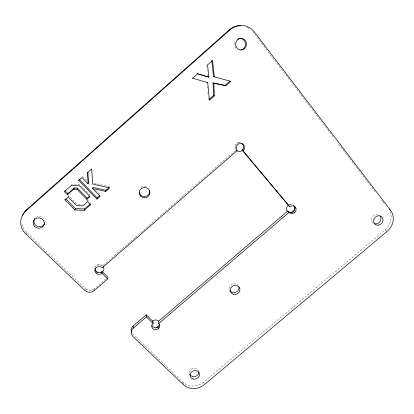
<?xml version="1.0" encoding="UTF-8"?>
<svg xmlns="http://www.w3.org/2000/svg" width="414" height="414" viewBox="0 0 414 414"><rect width="100%" height="100%" fill="white"/><g stroke="black" fill="none" stroke-linecap="round" stroke-linejoin="round"><path stroke-width="0.31" stroke-dasharray="2.07 1.55" d="M94.237 290.147L94.423 288.677L105.912 278.72M84.823 290.437L85.155 288.475L26.739 232.492A17.46 16.089 13.6 0 1 21.766 223.011M87.664 201.24L87.877 200.392L89.584 202.141M68.155 197.054L68.652 195.817L76.994 204.278L82.536 204.526M71.539 185.26L72.005 184.121L79.793 184.52L90.33 195.382M25.88 234.045L26.739 232.492M67.746 196.619L68.652 195.817M86.935 201.225L87.877 200.392M134.881 237.76L102.351 266.026A4.181 3.866 -0.9 0 0 95.484 267.092M135.373 237.336L235.933 149.956A4.657 4.487 -56.7 0 1 241.031 142.54M132.464 333.793A6.282 5.651 -10.5 0 0 132.728 334.067L182.91 382.163A15.018 13.181 -18.2 0 0 203.76 382.065L385.025 229.993A15.556 13.776 -48.1 0 0 389.486 210.685M93.642 183.107L109.808 186.781M385.025 229.993L387.121 231.379M90.009 202.575L90.863 203.45M82.329 176.447L86.65 180.934M95.51 190.129L100.323 195.129M333.208 136.889L253.223 32.318A18.076 16.99 -86.1 0 0 251.712 30.589M338.699 144.067L375.55 192.251M381.434 199.941L382.608 201.478M383.002 201.991L384.176 203.528M203.76 382.065L204.381 384.606M182.91 382.163L183.283 384.208M206.793 64.822L207.01 66.737M207.367 69.93L207.507 71.208M207.864 74.401L208.149 76.952M207.373 86.774L207.492 88.022M207.906 92.379L208.025 93.626M208.439 97.983L208.558 99.231M247.111 27.314A18.076 16.99 -86.1 0 1 249.073 28.426M94.423 288.677A6.567 6.008 -0.9 0 1 85.155 288.475M289.122 204.63A4.445 4.124 -44.3 0 1 293.391 204.837M235.494 148.269A4.223 4.073 -56.7 0 1 236.42 144.16M237.248 143.441A4.223 4.073 -56.7 0 1 238.231 142.954M238.754 142.809A4.223 4.073 -56.7 0 1 240.363 142.809M289.282 204.987A4.031 3.742 -44.3 0 1 292.724 204.925M151.555 323.883A3.969 3.586 -13 0 1 151.617 323.412M94.878 267.454A4.611 4.259 -0.9 0 1 98.842 264.432A4.611 4.259 -0.9 0 1 103.365 266.657M229.309 288.532A4.937 4.518 -26.3 0 1 232.14 283.978A4.937 4.518 -26.3 0 1 237.486 284.449M140.853 187.594A5.335 5.175 -1 0 1 146.085 186.512M35.982 217.443A5.584 5.149 13.5 0 1 42.523 217.376A5.584 5.149 13.5 0 1 44.826 223.151M189.436 372.409A4.808 4.218 -18.2 0 1 193.912 368.149A4.808 4.218 -18.2 0 1 198.844 371.286M235.84 48.055A5.78 5.434 -86.1 0 1 235.442 41.276M373.309 223.146A4.978 4.409 -48.1 0 1 372.3 217.148A4.978 4.409 -48.1 0 1 378.205 214.638"/><path stroke-width="0.62" d="M240.617 25.725A18.076 16.99 -86.1 0 0 229.18 29.953L26.755 209.572L25.88 210.933A17.616 16.218 13.4 0 0 25.88 234.045L84.823 290.437A6.624 6.055 -1 0 0 94.175 290.638L107.692 278.927L107.826 277.064L102.154 271.486A4.181 3.866 -0.9 0 1 97.575 272.195A4.181 3.866 -0.9 0 1 95.117 268.562M107.692 278.927L101.968 273.312L102.154 271.486M105.849 190.259L92.881 187.402L92.607 188.561L105.689 191.439L105.849 190.259L108.929 187.552M97.166 197.902L79.141 179.267L78.738 180.364L96.928 199.15L97.166 197.902L99.872 195.522M86.847 199.413L90.035 196.603L79.395 185.658L71.539 185.26L64.32 191.646L67.415 194.782L73.816 189.12L76.957 189.276L86.847 199.413L87.173 198.166L89.429 196.174M65.308 199.036L64.962 199.874L74.918 209.919L84.218 210.322L84.57 208.987L90.376 203.874M78.738 180.364L81.956 177.513L88.063 183.847L88.379 182.729L87.944 172.126M74.918 209.919L75.353 208.578L65.93 199.067M76.957 189.276L77.371 188.106L74.261 187.951L67.917 193.566L67.415 194.782M73.816 189.12L74.261 187.951M25.88 210.933L230.148 29.704A18.242 17.14 -85.9 0 1 254.403 32.09L390.635 210.4A15.685 13.869 -48 0 1 387.121 231.379L204.381 384.606A15.137 13.264 -18.2 0 1 183.376 384.72L132.801 336.334A6.334 5.692 -10.6 0 1 133.22 328.245L133.148 326.035L146.24 314.826L152.869 321.342L153.108 323.51A4 3.612 -13 0 0 152.782 328.638A4 3.612 -13 0 0 158.402 328.711A4 3.612 -13 0 0 158.733 323.577L158.453 321.414L287.74 211.062A4.031 3.742 -44.3 0 0 293.397 211.135A4.031 3.742 -44.3 0 0 293.536 205.473M192.536 78.179L197.53 73.759L208.915 77.133L207.549 64.889L212.568 60.449L214.343 76.787L213.536 76.611L211.766 60.418M64.962 199.874L68.155 197.054L76.574 205.582L82.79 205.861L87.556 201.659L90.568 204.739L84.218 210.322M209.065 99.463L213.515 95.546L213.024 82.919L225.868 85.734L230.831 81.367L213.536 76.611M224.962 85.475L229.879 81.149L230.831 81.367M96.928 199.15L100.11 196.345L92.607 188.561M105.689 191.439L109.679 187.93L92.741 184.085L91.629 168.959L87.597 172.524L88.063 183.847M213.024 82.919L213.826 83.152L214.317 95.893L209.375 100.24L207.704 82.65L206.953 82.417M133.22 328.245L146.421 316.948L146.24 314.826M158.733 323.577L289.107 212.346A4.068 3.767 -44.3 0 0 294.613 212.594A4.068 3.767 -44.3 0 0 295.286 207.062A4.068 3.767 -44.3 0 0 289.774 206.809L242.045 150.044A4.223 4.073 -56.7 0 0 241.828 143.43M229.18 29.953L230.148 29.704M75.353 208.578L84.57 208.987M213.826 83.152L225.868 85.734M208.915 77.133L197.462 73.78M192.52 78.168L207.704 82.65M213.515 95.546L214.317 95.893M389.564 209.784L390.635 210.4M242.045 150.044L243.07 150.851L289.774 206.809M293.2 211.316L294.608 212.599M287.74 211.062L289.107 212.346M146.421 316.948L153.108 323.51M64.848 190.456L67.917 193.566M77.371 188.106L87.173 198.166M158.127 326.511L158.402 328.706M131.466 332.219A6.282 5.651 -10.5 0 1 133.148 326.035M22.537 215.694A17.46 16.089 13.6 0 1 26.755 209.572M157.951 327.101A4.373 3.954 -13 0 1 156.383 327.774M152.6 321.078A4.373 3.954 -13 0 1 158.753 321.155M159.442 323.981A3.969 3.586 -13 0 1 156.047 327.469A3.969 3.586 -13 0 1 151.772 325.269M152.507 321.694A3.969 3.586 -13 0 1 152.869 321.342M158.453 321.414A3.969 3.586 -13 0 1 158.769 321.771M288.403 205.567A4.031 3.742 -44.3 0 1 288.827 205.251M294.499 205.991A4.445 4.124 -44.3 0 1 295.053 207.533M295.094 208.076A4.445 4.124 -44.3 0 1 294.954 209.21M294.54 210.255A4.445 4.124 -44.3 0 1 293.857 211.212M293.448 211.606A4.445 4.124 -44.3 0 1 291.404 212.625M290.856 212.708A4.445 4.124 -44.3 0 1 289.205 212.522M287.43 211.331A4.445 4.124 -44.3 0 1 288.154 205.272M243.437 148.926A4.657 4.487 -56.7 0 1 236.332 150.375M103.365 266.657A4.611 4.259 -0.9 0 1 102.444 271.77M101.989 272.117A4.611 4.259 -0.9 0 1 100.912 272.655M97.968 272.754A4.611 4.259 -0.9 0 1 96.374 271.972M95.562 271.175A4.611 4.259 -0.9 0 1 94.982 270.182M238.95 286.949A4.937 4.518 -26.3 0 1 235.592 292.315A4.937 4.518 -26.3 0 1 229.749 290.235M149.651 190.368A5.335 5.175 -1 0 1 145.537 196.495A5.335 5.175 -1 0 1 139.207 192.531M44.65 223.643A5.584 5.149 13.5 0 1 36.913 226.091A5.584 5.149 13.5 0 1 34.823 218.587M198.917 371.824A4.808 4.218 -18.2 0 1 195.056 376.523A4.808 4.218 -18.2 0 1 189.659 374.039M239.696 38.564A5.78 5.434 -86.1 0 1 245.435 43.625A5.78 5.434 -86.1 0 1 240.927 50.022M237.517 39.226A5.78 5.434 -86.1 0 1 239.142 38.637M380.073 215.958A4.978 4.409 -48.1 0 1 379.876 221.692A4.978 4.409 -48.1 0 1 374.344 223.663M101.968 273.312A4.218 3.892 -1 0 1 96.001 273.147A4.218 3.892 -1 0 1 96.203 267.641A4.218 3.892 -1 0 1 102.165 267.811L237.232 150.484A4.259 4.104 -56.4 0 1 237.791 144.533A4.259 4.104 -56.4 0 1 243.639 144.9A4.259 4.104 -56.4 0 1 243.07 150.851M233.336 294.349A4.978 4.549 -26.4 0 0 239.887 288.817A4.978 4.549 -26.4 0 0 231.949 286.535A4.978 4.549 -26.4 0 0 233.336 294.349M140.594 196.101A5.382 5.216 -1.4 0 0 149.718 194.223A5.382 5.216 -1.4 0 0 143.492 187.506A5.382 5.216 -1.4 0 0 140.594 196.101M34.719 226.567A5.636 5.191 13.3 0 0 44.127 224.621A5.636 5.191 13.3 0 0 37.307 217.955A5.636 5.191 13.3 0 0 34.719 226.567M193.131 379.038A4.844 4.249 -18.2 0 0 199.434 373.759A4.844 4.249 -18.2 0 0 191.615 371.834A4.844 4.249 -18.2 0 0 193.131 379.038M244.56 48.697A5.837 5.485 -85.9 0 0 243.028 38.74A5.837 5.485 -85.9 0 0 235.675 45.209A5.837 5.485 -85.9 0 0 244.56 48.697M378.753 225.118A5.02 4.44 -48 0 0 382.148 217.246A5.02 4.44 -48 0 0 374.028 219.016A5.02 4.44 -48 0 0 378.753 225.118"/></g></svg>
